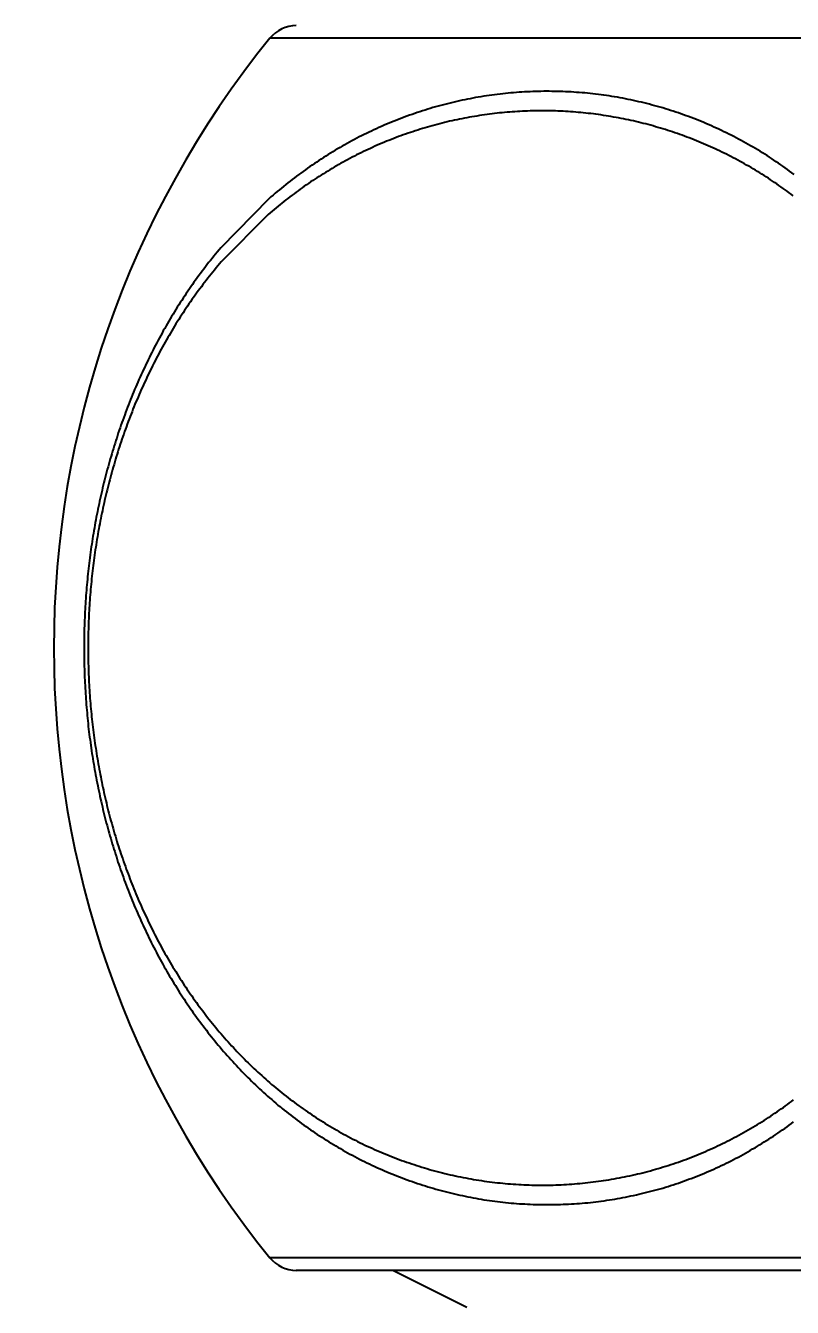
# Model space of a CAD drawing. Header units: millimetres. Extents: x 0 to 3800, y -67 to 2530.
# Drawn here: x 2311.17 to 2318.12, y 1502.66 to 1514.29 of the extents above; entities that cross this region are included whole.
import ezdxf

# ---------------------------------------------------------------- set-up
doc = ezdxf.new("R2010")
doc.units = ezdxf.units.MM
for name, color, linetype in [('내부선 및 부속', 4, 'Continuous'), ('외형선', 3, 'Continuous'), ('치수선', 7, 'Continuous')]:
    doc.layers.add(name, color=color, linetype=linetype)
doc.styles.add('____', font='')
doc.styles.get('____').set_extended_font_data('굴림')
doc.dimstyles.new('MSADIM', dxfattribs={"dimtxt": 33, "dimasz": 17, "dimexe": 10, "dimexo": 7.5, "dimgap": 10, "dimtad": 0, "dimtih": 1, "dimtoh": 1, "dimdec": 0, "dimzin": 1, "dimdsep": 46, "dimtxsty": '____', "dimcen": 11.25, "dimadec": 0, "dimazin": 0, "dimtfac": 1, "dimtdec": 0, "dimtix": 1, "dimtmove": 0, "dimatfit": 3, "dimfxl": 1, "dimtolj": 1, "dimtzin": 1, "dimarcsym": 0})

# ---------------------------------------------------------------- blocks, each defined once
blk = doc.blocks.new('*D35')
at = {"layer": '치수선', "color": 0, "linetype": 'Continuous', "lineweight": -2, "transparency": 16777216}
for p, q in [((2924.524, 1577.512), (2924.524, 1252.002)), ((2244.524, 1269.502), (2244.524, 1272.002)), ((2261.524, 1262.002), (2547.243, 1262.002)), ((2907.524, 1262.002), (2621.804, 1262.002))]:
    blk.add_line(p, q, dxfattribs=at)
at = {"layer": '치수선', "color": 0, "linetype": 'Continuous', "transparency": 16777216}
for points in [[(2261.524, 1264.835), (2261.524, 1259.168), (2244.524, 1262.002)], [(2907.524, 1264.835), (2907.524, 1259.168), (2924.524, 1262.002)]]:
    blk.add_solid(points, dxfattribs=at)
at = {"layer": '치수선', "color": 0, "linetype": 'Continuous', "transparency": 16777216, "insert": (2584.524, 1262.002), "char_height": 25, "attachment_point": 5, "style": '____'}
blk.add_mtext('\\A1;680', dxfattribs=at)

msp = doc.modelspace()

# ---------------------------------------------------------------- linework, layer by layer
at = {"layer": '내부선 및 부속', "linetype": 'Continuous'}
for p, q in [((2355.662, 1514.172), (2313.385, 1514.172)), ((2313.376, 1512.716), (2312.939, 1512.27)), ((2313.371, 1512.573), (2312.944, 1512.143)), ((2355.662, 1503.108), (2313.385, 1503.108)), ((2355.422, 1502.994), (2313.625, 1502.994)), ((2315.171, 1502.658), (2314.5, 1502.994))]:
    msp.add_line(p, q, dxfattribs=at)
at = {"layer": '내부선 및 부속', "linetype": 'Continuous', "flags": 128}
for points in [[(2318.138, 1512.937), (2318.118, 1512.952), (2318.118, 1512.952), (2318.098, 1512.966), (2318.078, 1512.981), (2318.058, 1512.995), (2318.037, 1513.01), (2318.017, 1513.024), (2317.996, 1513.038), (2317.976, 1513.052), (2317.955, 1513.066), (2317.934, 1513.08), (2317.914, 1513.093), (2317.893, 1513.107), (2317.872, 1513.12), (2317.851, 1513.133), (2317.83, 1513.146), (2317.808, 1513.159), (2317.787, 1513.172), (2317.766, 1513.184), (2317.744, 1513.197), (2317.722, 1513.209), (2317.701, 1513.221), (2317.679, 1513.233), (2317.657, 1513.245), (2317.635, 1513.257), (2317.613, 1513.269), (2317.591, 1513.28), (2317.569, 1513.291), (2317.547, 1513.303), (2317.525, 1513.314), (2317.502, 1513.324), (2317.48, 1513.335), (2317.457, 1513.346), (2317.435, 1513.356), (2317.412, 1513.366), (2317.39, 1513.377), (2317.367, 1513.387), (2317.344, 1513.396), (2317.321, 1513.406), (2317.298, 1513.416), (2317.275, 1513.425), (2317.252, 1513.434), (2317.229, 1513.443), (2317.206, 1513.452), (2317.182, 1513.461), (2317.159, 1513.469), (2317.136, 1513.478), (2317.112, 1513.486), (2317.089, 1513.494), (2317.065, 1513.502), (2317.042, 1513.51), (2317.018, 1513.517), (2316.994, 1513.525), (2316.971, 1513.532), (2316.947, 1513.539), (2316.923, 1513.546), (2316.899, 1513.553), (2316.875, 1513.56), (2316.851, 1513.566), (2316.827, 1513.573), (2316.803, 1513.579), (2316.779, 1513.585), (2316.755, 1513.591), (2316.731, 1513.596), (2316.706, 1513.602), (2316.682, 1513.607), (2316.658, 1513.612), (2316.633, 1513.617), (2316.609, 1513.622), (2316.585, 1513.627), (2316.56, 1513.632), (2316.536, 1513.636), (2316.511, 1513.64), (2316.487, 1513.644), (2316.462, 1513.648), (2316.438, 1513.652), (2316.413, 1513.655), (2316.388, 1513.659), (2316.364, 1513.662), (2316.339, 1513.665), (2316.314, 1513.668), (2316.29, 1513.67), (2316.265, 1513.673), (2316.24, 1513.675), (2316.216, 1513.677), (2316.191, 1513.679), (2316.166, 1513.681), (2316.141, 1513.683), (2316.116, 1513.685), (2316.092, 1513.686), (2316.067, 1513.687), (2316.042, 1513.688), (2316.017, 1513.689), (2315.992, 1513.69), (2315.967, 1513.69), (2315.943, 1513.69), (2315.918, 1513.691), (2315.893, 1513.691), (2315.868, 1513.691), (2315.843, 1513.69), (2315.818, 1513.69), (2315.794, 1513.689), (2315.794, 1513.689), (2315.769, 1513.688), (2315.744, 1513.687), (2315.719, 1513.686), (2315.694, 1513.685), (2315.67, 1513.683), (2315.645, 1513.682), (2315.62, 1513.68), (2315.595, 1513.678), (2315.57, 1513.676), (2315.546, 1513.673), (2315.521, 1513.671), (2315.496, 1513.668), (2315.472, 1513.665), (2315.447, 1513.662), (2315.422, 1513.659), (2315.398, 1513.656), (2315.373, 1513.652), (2315.348, 1513.649), (2315.324, 1513.645), (2315.299, 1513.641), (2315.275, 1513.637), (2315.25, 1513.633), (2315.226, 1513.628), (2315.202, 1513.623), (2315.177, 1513.619), (2315.153, 1513.614), (2315.129, 1513.609), (2315.104, 1513.603), (2315.08, 1513.598), (2315.056, 1513.592), (2315.032, 1513.587), (2315.007, 1513.581), (2314.983, 1513.575), (2314.959, 1513.568), (2314.935, 1513.562), (2314.911, 1513.555), (2314.887, 1513.549), (2314.864, 1513.542), (2314.84, 1513.535), (2314.816, 1513.528), (2314.792, 1513.52), (2314.769, 1513.513), (2314.745, 1513.505), (2314.721, 1513.497), (2314.698, 1513.489), (2314.674, 1513.481), (2314.651, 1513.473), (2314.628, 1513.464), (2314.604, 1513.456), (2314.581, 1513.447), (2314.558, 1513.438), (2314.535, 1513.429), (2314.512, 1513.42), (2314.489, 1513.411), (2314.466, 1513.401), (2314.443, 1513.391), (2314.42, 1513.382), (2314.397, 1513.372), (2314.374, 1513.362), (2314.352, 1513.351), (2314.329, 1513.341), (2314.307, 1513.33), (2314.284, 1513.32), (2314.262, 1513.309), (2314.24, 1513.298), (2314.217, 1513.287), (2314.195, 1513.276), (2314.173, 1513.264), (2314.151, 1513.253), (2314.129, 1513.241), (2314.107, 1513.229), (2314.086, 1513.217), (2314.064, 1513.205), (2314.042, 1513.193), (2314.021, 1513.18), (2313.999, 1513.168), (2313.978, 1513.155), (2313.956, 1513.142), (2313.935, 1513.129), (2313.914, 1513.116), (2313.893, 1513.103), (2313.872, 1513.09), (2313.851, 1513.076), (2313.83, 1513.063), (2313.81, 1513.049), (2313.789, 1513.035), (2313.768, 1513.021), (2313.748, 1513.007), (2313.727, 1512.993), (2313.707, 1512.979), (2313.687, 1512.964), (2313.667, 1512.949), (2313.647, 1512.935), (2313.627, 1512.92), (2313.607, 1512.905), (2313.587, 1512.89), (2313.568, 1512.875), (2313.548, 1512.859), (2313.529, 1512.844), (2313.509, 1512.828), (2313.509, 1512.828), (2313.49, 1512.813), (2313.471, 1512.797), (2313.452, 1512.781), (2313.433, 1512.765), (2313.414, 1512.749), (2313.395, 1512.732), (2313.377, 1512.716), (2313.377, 1512.716)], [(2318.131, 1512.742), (2318.112, 1512.756), (2318.094, 1512.77), (2318.075, 1512.783), (2318.057, 1512.797), (2318.038, 1512.81), (2318.019, 1512.824), (2318, 1512.837), (2317.981, 1512.85), (2317.962, 1512.863), (2317.943, 1512.876), (2317.924, 1512.888), (2317.905, 1512.901), (2317.886, 1512.914), (2317.866, 1512.926), (2317.847, 1512.938), (2317.827, 1512.951), (2317.807, 1512.963), (2317.788, 1512.975), (2317.768, 1512.986), (2317.748, 1512.998), (2317.728, 1513.01), (2317.708, 1513.021), (2317.688, 1513.032), (2317.668, 1513.044), (2317.648, 1513.055), (2317.628, 1513.066), (2317.607, 1513.077), (2317.587, 1513.087), (2317.566, 1513.098), (2317.546, 1513.108), (2317.525, 1513.119), (2317.505, 1513.129), (2317.484, 1513.139), (2317.463, 1513.149), (2317.442, 1513.159), (2317.422, 1513.169), (2317.401, 1513.178), (2317.38, 1513.188), (2317.359, 1513.197), (2317.337, 1513.206), (2317.316, 1513.215), (2317.295, 1513.224), (2317.274, 1513.233), (2317.252, 1513.242), (2317.231, 1513.251), (2317.21, 1513.259), (2317.188, 1513.267), (2317.167, 1513.275), (2317.145, 1513.283), (2317.123, 1513.291), (2317.102, 1513.299), (2317.08, 1513.307), (2317.058, 1513.314), (2317.036, 1513.322), (2317.014, 1513.329), (2316.993, 1513.336), (2316.971, 1513.343), (2316.949, 1513.35), (2316.927, 1513.356), (2316.904, 1513.363), (2316.882, 1513.369), (2316.86, 1513.376), (2316.838, 1513.382), (2316.816, 1513.388), (2316.793, 1513.394), (2316.771, 1513.399), (2316.749, 1513.405), (2316.726, 1513.41), (2316.704, 1513.416), (2316.682, 1513.421), (2316.659, 1513.426), (2316.637, 1513.431), (2316.614, 1513.436), (2316.591, 1513.44), (2316.569, 1513.445), (2316.546, 1513.449), (2316.524, 1513.453), (2316.501, 1513.457), (2316.478, 1513.461), (2316.456, 1513.465), (2316.433, 1513.469), (2316.41, 1513.472), (2316.387, 1513.476), (2316.364, 1513.479), (2316.342, 1513.482), (2316.342, 1513.482), (2316.319, 1513.485), (2316.296, 1513.488), (2316.273, 1513.49), (2316.25, 1513.493), (2316.227, 1513.495), (2316.204, 1513.497), (2316.181, 1513.499), (2316.158, 1513.501), (2316.135, 1513.503), (2316.112, 1513.505), (2316.089, 1513.506), (2316.066, 1513.508), (2316.043, 1513.509), (2316.02, 1513.51), (2315.997, 1513.511), (2315.974, 1513.512), (2315.951, 1513.513), (2315.928, 1513.513), (2315.905, 1513.513), (2315.882, 1513.514), (2315.859, 1513.514), (2315.836, 1513.514), (2315.813, 1513.514), (2315.79, 1513.513), (2315.767, 1513.513), (2315.744, 1513.512), (2315.721, 1513.511), (2315.698, 1513.51), (2315.675, 1513.509), (2315.652, 1513.508), (2315.629, 1513.507), (2315.606, 1513.505), (2315.583, 1513.504), (2315.56, 1513.502), (2315.537, 1513.5), (2315.514, 1513.498), (2315.491, 1513.496), (2315.468, 1513.494), (2315.445, 1513.491), (2315.423, 1513.489), (2315.4, 1513.486), (2315.377, 1513.483), (2315.354, 1513.48), (2315.331, 1513.477), (2315.308, 1513.474), (2315.286, 1513.47), (2315.263, 1513.466), (2315.24, 1513.463), (2315.217, 1513.459), (2315.195, 1513.455), (2315.172, 1513.451), (2315.149, 1513.446), (2315.127, 1513.442), (2315.104, 1513.437), (2315.082, 1513.433), (2315.059, 1513.428), (2315.037, 1513.423), (2315.014, 1513.418), (2314.992, 1513.413), (2314.969, 1513.407), (2314.947, 1513.402), (2314.925, 1513.396), (2314.902, 1513.39), (2314.88, 1513.384), (2314.858, 1513.378), (2314.836, 1513.372), (2314.814, 1513.365), (2314.792, 1513.359), (2314.77, 1513.352), (2314.748, 1513.346), (2314.726, 1513.339), (2314.704, 1513.332), (2314.682, 1513.324), (2314.66, 1513.317), (2314.638, 1513.31), (2314.616, 1513.302), (2314.595, 1513.294), (2314.573, 1513.287), (2314.551, 1513.279), (2314.53, 1513.27), (2314.508, 1513.262), (2314.487, 1513.254), (2314.465, 1513.245), (2314.444, 1513.237), (2314.423, 1513.228), (2314.402, 1513.219), (2314.38, 1513.21), (2314.359, 1513.201), (2314.338, 1513.192), (2314.317, 1513.182), (2314.296, 1513.173), (2314.275, 1513.163), (2314.254, 1513.153), (2314.234, 1513.143), (2314.213, 1513.133), (2314.192, 1513.123), (2314.172, 1513.113), (2314.151, 1513.102), (2314.131, 1513.092), (2314.11, 1513.081), (2314.11, 1513.081), (2314.09, 1513.07), (2314.07, 1513.059), (2314.049, 1513.048), (2314.029, 1513.037), (2314.009, 1513.026), (2313.989, 1513.014), (2313.969, 1513.003), (2313.949, 1512.991), (2313.929, 1512.979), (2313.91, 1512.967), (2313.89, 1512.955), (2313.87, 1512.943), (2313.851, 1512.931), (2313.831, 1512.918), (2313.812, 1512.906), (2313.793, 1512.893), (2313.774, 1512.881), (2313.754, 1512.868), (2313.735, 1512.855), (2313.716, 1512.842), (2313.697, 1512.829), (2313.679, 1512.815), (2313.66, 1512.802), (2313.641, 1512.788), (2313.623, 1512.775), (2313.604, 1512.761), (2313.586, 1512.747), (2313.567, 1512.733), (2313.549, 1512.719), (2313.531, 1512.705), (2313.513, 1512.691), (2313.495, 1512.677), (2313.477, 1512.662), (2313.459, 1512.648), (2313.441, 1512.633), (2313.424, 1512.618), (2313.406, 1512.603), (2313.388, 1512.588), (2313.371, 1512.573), (2313.371, 1512.573)], [(2312.94, 1512.27), (2312.924, 1512.251), (2312.908, 1512.232), (2312.892, 1512.213), (2312.877, 1512.194), (2312.861, 1512.175), (2312.846, 1512.155), (2312.83, 1512.136), (2312.815, 1512.117), (2312.8, 1512.097), (2312.785, 1512.077), (2312.77, 1512.058), (2312.755, 1512.038), (2312.741, 1512.018), (2312.726, 1511.998), (2312.711, 1511.978), (2312.697, 1511.958), (2312.683, 1511.937), (2312.669, 1511.917), (2312.655, 1511.897), (2312.641, 1511.876), (2312.627, 1511.856), (2312.613, 1511.835), (2312.599, 1511.815), (2312.586, 1511.794), (2312.572, 1511.773), (2312.559, 1511.752), (2312.546, 1511.731), (2312.533, 1511.71), (2312.52, 1511.689), (2312.507, 1511.668), (2312.494, 1511.647), (2312.481, 1511.626), (2312.469, 1511.604), (2312.456, 1511.583), (2312.444, 1511.562), (2312.432, 1511.54), (2312.419, 1511.519), (2312.407, 1511.497), (2312.395, 1511.475), (2312.384, 1511.454), (2312.372, 1511.432), (2312.36, 1511.41), (2312.349, 1511.388), (2312.337, 1511.366), (2312.326, 1511.344), (2312.315, 1511.322), (2312.304, 1511.3), (2312.293, 1511.278), (2312.282, 1511.255), (2312.271, 1511.233), (2312.26, 1511.211), (2312.25, 1511.189), (2312.239, 1511.166), (2312.229, 1511.144), (2312.219, 1511.121), (2312.208, 1511.099), (2312.198, 1511.076), (2312.188, 1511.053), (2312.179, 1511.031), (2312.169, 1511.008), (2312.159, 1510.985), (2312.15, 1510.962), (2312.14, 1510.939), (2312.131, 1510.916), (2312.122, 1510.894), (2312.113, 1510.871), (2312.104, 1510.847), (2312.095, 1510.824), (2312.086, 1510.801), (2312.077, 1510.778), (2312.069, 1510.755), (2312.06, 1510.732), (2312.052, 1510.708), (2312.043, 1510.685), (2312.035, 1510.662), (2312.027, 1510.638), (2312.019, 1510.615), (2312.011, 1510.592), (2312.003, 1510.568), (2311.996, 1510.545), (2311.988, 1510.521), (2311.981, 1510.497), (2311.973, 1510.474), (2311.966, 1510.45), (2311.959, 1510.426), (2311.952, 1510.403), (2311.945, 1510.379), (2311.938, 1510.355), (2311.931, 1510.331), (2311.924, 1510.308), (2311.918, 1510.284), (2311.911, 1510.26), (2311.905, 1510.236), (2311.898, 1510.212), (2311.892, 1510.188), (2311.886, 1510.164), (2311.88, 1510.14), (2311.874, 1510.116), (2311.869, 1510.092), (2311.863, 1510.068), (2311.863, 1510.068), (2311.857, 1510.044), (2311.852, 1510.02), (2311.846, 1509.996), (2311.841, 1509.971), (2311.836, 1509.947), (2311.831, 1509.923), (2311.826, 1509.899), (2311.821, 1509.875), (2311.816, 1509.85), (2311.811, 1509.826), (2311.807, 1509.802), (2311.802, 1509.777), (2311.798, 1509.753), (2311.794, 1509.729), (2311.789, 1509.704), (2311.785, 1509.68), (2311.781, 1509.655), (2311.777, 1509.631), (2311.773, 1509.606), (2311.77, 1509.582), (2311.766, 1509.558), (2311.763, 1509.533), (2311.759, 1509.509), (2311.756, 1509.484), (2311.753, 1509.459), (2311.749, 1509.435), (2311.746, 1509.41), (2311.743, 1509.386), (2311.741, 1509.361), (2311.738, 1509.337), (2311.735, 1509.312), (2311.733, 1509.287), (2311.73, 1509.263), (2311.728, 1509.238), (2311.725, 1509.214), (2311.723, 1509.189), (2311.721, 1509.164), (2311.719, 1509.14), (2311.717, 1509.115), (2311.716, 1509.09), (2311.714, 1509.066), (2311.712, 1509.041), (2311.711, 1509.016), (2311.709, 1508.991), (2311.708, 1508.967), (2311.707, 1508.942), (2311.706, 1508.917), (2311.705, 1508.893), (2311.704, 1508.868), (2311.703, 1508.843), (2311.702, 1508.818), (2311.701, 1508.794), (2311.701, 1508.769), (2311.701, 1508.744), (2311.7, 1508.719), (2311.7, 1508.695), (2311.7, 1508.67), (2311.7, 1508.645), (2311.7, 1508.62), (2311.7, 1508.596), (2311.7, 1508.571), (2311.7, 1508.546), (2311.701, 1508.521), (2311.701, 1508.497), (2311.702, 1508.472), (2311.703, 1508.447), (2311.703, 1508.423), (2311.704, 1508.398), (2311.705, 1508.373), (2311.706, 1508.348), (2311.708, 1508.324), (2311.709, 1508.299), (2311.71, 1508.274), (2311.712, 1508.25), (2311.713, 1508.225), (2311.715, 1508.2), (2311.717, 1508.175), (2311.718, 1508.151), (2311.72, 1508.126), (2311.722, 1508.101), (2311.725, 1508.077), (2311.727, 1508.052), (2311.729, 1508.028), (2311.732, 1508.003), (2311.734, 1507.978), (2311.737, 1507.954), (2311.739, 1507.929), (2311.742, 1507.904), (2311.745, 1507.88), (2311.748, 1507.855), (2311.751, 1507.831), (2311.755, 1507.806), (2311.758, 1507.782), (2311.761, 1507.757), (2311.765, 1507.733), (2311.768, 1507.708), (2311.772, 1507.684), (2311.776, 1507.659), (2311.78, 1507.635), (2311.784, 1507.61), (2311.784, 1507.61), (2311.788, 1507.586), (2311.792, 1507.562), (2311.796, 1507.537), (2311.801, 1507.513), (2311.805, 1507.489), (2311.81, 1507.464), (2311.814, 1507.44), (2311.819, 1507.416), (2311.824, 1507.391), (2311.829, 1507.367), (2311.834, 1507.343), (2311.839, 1507.319), (2311.844, 1507.295), (2311.85, 1507.27), (2311.855, 1507.246), (2311.861, 1507.222), (2311.866, 1507.198), (2311.872, 1507.174), (2311.878, 1507.15), (2311.884, 1507.126), (2311.89, 1507.102), (2311.896, 1507.078), (2311.902, 1507.054), (2311.909, 1507.03), (2311.915, 1507.006), (2311.922, 1506.982), (2311.928, 1506.959), (2311.935, 1506.935), (2311.942, 1506.911), (2311.949, 1506.887), (2311.956, 1506.864), (2311.963, 1506.84), (2311.97, 1506.816), (2311.978, 1506.793), (2311.985, 1506.769), (2311.993, 1506.745), (2312, 1506.722), (2312.008, 1506.698), (2312.016, 1506.675), (2312.024, 1506.651), (2312.032, 1506.628), (2312.04, 1506.605), (2312.048, 1506.581), (2312.057, 1506.558), (2312.065, 1506.535), (2312.074, 1506.512), (2312.082, 1506.488), (2312.091, 1506.465), (2312.1, 1506.442), (2312.109, 1506.419), (2312.118, 1506.396), (2312.127, 1506.373), (2312.137, 1506.35), (2312.146, 1506.327), (2312.155, 1506.305), (2312.165, 1506.282), (2312.175, 1506.259), (2312.185, 1506.236), (2312.195, 1506.214), (2312.205, 1506.191), (2312.215, 1506.168), (2312.225, 1506.146), (2312.235, 1506.123), (2312.246, 1506.101), (2312.256, 1506.079), (2312.267, 1506.056), (2312.278, 1506.034), (2312.288, 1506.012), (2312.299, 1505.989), (2312.31, 1505.967), (2312.322, 1505.945), (2312.333, 1505.923), (2312.344, 1505.901), (2312.356, 1505.879), (2312.367, 1505.857), (2312.379, 1505.836), (2312.391, 1505.814), (2312.403, 1505.792), (2312.415, 1505.771), (2312.427, 1505.749), (2312.439, 1505.728), (2312.451, 1505.706), (2312.464, 1505.685), (2312.476, 1505.663), (2312.489, 1505.642), (2312.502, 1505.621), (2312.515, 1505.6), (2312.528, 1505.579), (2312.541, 1505.558), (2312.554, 1505.537), (2312.567, 1505.516), (2312.58, 1505.495), (2312.594, 1505.474), (2312.608, 1505.454), (2312.621, 1505.433), (2312.635, 1505.412), (2312.649, 1505.392), (2312.663, 1505.372), (2312.677, 1505.351), (2312.691, 1505.331), (2312.691, 1505.331), (2312.706, 1505.311), (2312.72, 1505.291), (2312.735, 1505.271), (2312.749, 1505.251), (2312.764, 1505.231), (2312.779, 1505.211), (2312.794, 1505.192), (2312.809, 1505.172), (2312.824, 1505.152), (2312.839, 1505.133), (2312.855, 1505.114), (2312.87, 1505.094), (2312.886, 1505.075), (2312.902, 1505.056), (2312.917, 1505.037), (2312.933, 1505.018), (2312.949, 1504.999), (2312.966, 1504.98), (2312.982, 1504.962), (2312.998, 1504.943), (2313.015, 1504.925), (2313.031, 1504.906), (2313.048, 1504.888), (2313.064, 1504.87), (2313.081, 1504.852), (2313.098, 1504.834), (2313.115, 1504.816), (2313.132, 1504.798), (2313.15, 1504.78), (2313.167, 1504.762), (2313.184, 1504.745), (2313.202, 1504.727), (2313.22, 1504.71), (2313.237, 1504.693), (2313.255, 1504.676), (2313.273, 1504.659), (2313.291, 1504.642), (2313.309, 1504.625), (2313.328, 1504.608), (2313.346, 1504.592), (2313.365, 1504.575), (2313.383, 1504.559), (2313.402, 1504.543), (2313.421, 1504.526), (2313.439, 1504.51), (2313.458, 1504.494), (2313.477, 1504.479), (2313.496, 1504.463), (2313.516, 1504.447), (2313.535, 1504.432), (2313.554, 1504.417), (2313.574, 1504.401), (2313.593, 1504.386), (2313.613, 1504.371), (2313.633, 1504.356), (2313.653, 1504.342), (2313.673, 1504.327), (2313.693, 1504.312), (2313.713, 1504.298), (2313.733, 1504.284), (2313.753, 1504.27), (2313.774, 1504.256), (2313.794, 1504.242), (2313.815, 1504.228), (2313.835, 1504.214), (2313.856, 1504.201), (2313.877, 1504.188), (2313.898, 1504.174), (2313.919, 1504.161), (2313.94, 1504.148), (2313.961, 1504.135), (2313.982, 1504.123), (2314.004, 1504.11), (2314.025, 1504.098), (2314.046, 1504.085), (2314.068, 1504.073), (2314.089, 1504.061), (2314.111, 1504.049), (2314.133, 1504.038), (2314.155, 1504.026), (2314.177, 1504.015), (2314.199, 1504.003), (2314.221, 1503.992), (2314.243, 1503.981), (2314.265, 1503.97), (2314.287, 1503.959), (2314.31, 1503.949), (2314.332, 1503.938), (2314.355, 1503.928), (2314.377, 1503.918), (2314.4, 1503.908), (2314.423, 1503.898), (2314.445, 1503.888), (2314.468, 1503.879), (2314.491, 1503.869), (2314.514, 1503.86), (2314.537, 1503.851), (2314.56, 1503.842), (2314.584, 1503.833), (2314.607, 1503.824), (2314.607, 1503.824), (2314.63, 1503.816), (2314.653, 1503.807), (2314.677, 1503.799), (2314.7, 1503.791), (2314.724, 1503.783), (2314.747, 1503.775), (2314.771, 1503.767), (2314.795, 1503.76), (2314.818, 1503.753), (2314.842, 1503.746), (2314.866, 1503.739), (2314.89, 1503.732), (2314.914, 1503.725), (2314.938, 1503.718), (2314.962, 1503.712), (2314.986, 1503.706), (2315.01, 1503.7), (2315.034, 1503.694), (2315.058, 1503.688), (2315.082, 1503.683), (2315.106, 1503.677), (2315.131, 1503.672), (2315.155, 1503.667), (2315.179, 1503.662), (2315.204, 1503.657), (2315.228, 1503.652), (2315.253, 1503.648), (2315.277, 1503.644), (2315.302, 1503.639), (2315.326, 1503.635), (2315.351, 1503.632), (2315.375, 1503.628), (2315.4, 1503.625), (2315.424, 1503.621), (2315.449, 1503.618), (2315.474, 1503.615), (2315.498, 1503.612), (2315.523, 1503.61), (2315.548, 1503.607), (2315.573, 1503.605), (2315.597, 1503.603), (2315.622, 1503.601), (2315.647, 1503.599), (2315.672, 1503.597), (2315.696, 1503.596), (2315.721, 1503.595), (2315.746, 1503.593), (2315.771, 1503.592), (2315.796, 1503.592), (2315.821, 1503.591), (2315.845, 1503.591), (2315.87, 1503.59), (2315.895, 1503.59), (2315.92, 1503.59), (2315.945, 1503.59), (2315.97, 1503.591), (2315.994, 1503.591), (2316.019, 1503.592), (2316.044, 1503.593), (2316.069, 1503.594), (2316.094, 1503.595), (2316.119, 1503.597), (2316.143, 1503.598), (2316.168, 1503.6), (2316.193, 1503.602), (2316.218, 1503.604), (2316.242, 1503.606), (2316.267, 1503.608), (2316.292, 1503.611), (2316.316, 1503.614), (2316.341, 1503.616), (2316.366, 1503.619), (2316.39, 1503.623), (2316.415, 1503.626), (2316.439, 1503.63), (2316.464, 1503.633), (2316.489, 1503.637), (2316.513, 1503.641), (2316.537, 1503.645), (2316.562, 1503.65), (2316.586, 1503.654), (2316.611, 1503.659), (2316.635, 1503.664), (2316.659, 1503.669), (2316.683, 1503.674), (2316.708, 1503.679), (2316.732, 1503.685), (2316.756, 1503.69), (2316.78, 1503.696), (2316.804, 1503.702), (2316.828, 1503.708), (2316.852, 1503.715), (2316.876, 1503.721), (2316.9, 1503.728), (2316.923, 1503.734), (2316.947, 1503.741), (2316.971, 1503.749), (2316.995, 1503.756), (2317.018, 1503.763), (2317.042, 1503.771), (2317.042, 1503.771), (2317.065, 1503.779), (2317.089, 1503.786), (2317.112, 1503.795), (2317.135, 1503.803), (2317.159, 1503.811), (2317.182, 1503.82), (2317.205, 1503.828), (2317.228, 1503.837), (2317.251, 1503.846), (2317.274, 1503.855), (2317.297, 1503.865), (2317.32, 1503.874), (2317.343, 1503.884), (2317.365, 1503.893), (2317.388, 1503.903), (2317.411, 1503.913), (2317.433, 1503.924), (2317.456, 1503.934), (2317.478, 1503.945), (2317.5, 1503.955), (2317.523, 1503.966), (2317.545, 1503.977), (2317.567, 1503.988), (2317.589, 1503.999), (2317.611, 1504.011), (2317.633, 1504.022), (2317.655, 1504.034), (2317.676, 1504.046), (2317.698, 1504.058), (2317.72, 1504.07), (2317.741, 1504.082), (2317.762, 1504.095), (2317.784, 1504.107), (2317.805, 1504.12), (2317.826, 1504.133), (2317.847, 1504.146), (2317.868, 1504.159), (2317.889, 1504.172), (2317.91, 1504.185), (2317.931, 1504.199), (2317.951, 1504.212), (2317.972, 1504.226), (2317.992, 1504.24), (2317.992, 1504.24)], [(2312.944, 1512.143), (2312.929, 1512.125), (2312.913, 1512.106), (2312.898, 1512.088), (2312.882, 1512.069), (2312.867, 1512.051), (2312.852, 1512.032), (2312.837, 1512.013), (2312.822, 1511.994), (2312.807, 1511.975), (2312.793, 1511.956), (2312.778, 1511.937), (2312.764, 1511.918), (2312.749, 1511.898), (2312.735, 1511.879), (2312.721, 1511.86), (2312.707, 1511.84), (2312.693, 1511.821), (2312.679, 1511.801), (2312.665, 1511.781), (2312.651, 1511.761), (2312.638, 1511.741), (2312.624, 1511.721), (2312.611, 1511.701), (2312.598, 1511.681), (2312.585, 1511.661), (2312.572, 1511.641), (2312.559, 1511.62), (2312.546, 1511.6), (2312.533, 1511.58), (2312.52, 1511.559), (2312.508, 1511.539), (2312.495, 1511.518), (2312.483, 1511.497), (2312.471, 1511.476), (2312.459, 1511.456), (2312.447, 1511.435), (2312.435, 1511.414), (2312.423, 1511.393), (2312.411, 1511.372), (2312.4, 1511.351), (2312.388, 1511.329), (2312.377, 1511.308), (2312.366, 1511.287), (2312.355, 1511.266), (2312.344, 1511.244), (2312.333, 1511.223), (2312.322, 1511.201), (2312.311, 1511.18), (2312.3, 1511.158), (2312.29, 1511.137), (2312.279, 1511.115), (2312.269, 1511.093), (2312.259, 1511.071), (2312.249, 1511.049), (2312.239, 1511.028), (2312.229, 1511.006), (2312.219, 1510.984), (2312.209, 1510.962), (2312.2, 1510.94), (2312.19, 1510.917), (2312.181, 1510.895), (2312.171, 1510.873), (2312.162, 1510.851), (2312.153, 1510.828), (2312.144, 1510.806), (2312.135, 1510.784), (2312.126, 1510.761), (2312.118, 1510.739), (2312.109, 1510.716), (2312.101, 1510.694), (2312.092, 1510.671), (2312.084, 1510.649), (2312.076, 1510.626), (2312.068, 1510.603), (2312.06, 1510.581), (2312.052, 1510.558), (2312.044, 1510.535), (2312.036, 1510.512), (2312.029, 1510.49), (2312.021, 1510.467), (2312.014, 1510.444), (2312.007, 1510.421), (2311.999, 1510.398), (2311.992, 1510.375), (2311.985, 1510.352), (2311.978, 1510.329), (2311.972, 1510.306), (2311.965, 1510.282), (2311.958, 1510.259), (2311.952, 1510.236), (2311.945, 1510.213), (2311.939, 1510.19), (2311.933, 1510.166), (2311.927, 1510.143), (2311.921, 1510.12), (2311.915, 1510.096), (2311.909, 1510.073), (2311.903, 1510.05), (2311.898, 1510.026), (2311.892, 1510.003), (2311.892, 1510.003), (2311.887, 1509.979), (2311.882, 1509.956), (2311.876, 1509.932), (2311.871, 1509.909), (2311.866, 1509.885), (2311.861, 1509.862), (2311.856, 1509.838), (2311.852, 1509.815), (2311.847, 1509.791), (2311.843, 1509.767), (2311.838, 1509.744), (2311.834, 1509.72), (2311.829, 1509.696), (2311.825, 1509.672), (2311.821, 1509.649), (2311.817, 1509.625), (2311.813, 1509.601), (2311.81, 1509.577), (2311.806, 1509.554), (2311.802, 1509.53), (2311.799, 1509.506), (2311.796, 1509.482), (2311.792, 1509.458), (2311.789, 1509.434), (2311.786, 1509.411), (2311.783, 1509.387), (2311.78, 1509.363), (2311.777, 1509.339), (2311.775, 1509.315), (2311.772, 1509.291), (2311.769, 1509.267), (2311.767, 1509.243), (2311.765, 1509.219), (2311.762, 1509.195), (2311.76, 1509.171), (2311.758, 1509.147), (2311.756, 1509.123), (2311.754, 1509.099), (2311.753, 1509.075), (2311.751, 1509.051), (2311.749, 1509.027), (2311.748, 1509.003), (2311.747, 1508.979), (2311.745, 1508.955), (2311.744, 1508.931), (2311.743, 1508.907), (2311.742, 1508.883), (2311.741, 1508.859), (2311.74, 1508.835), (2311.74, 1508.811), (2311.739, 1508.787), (2311.738, 1508.762), (2311.738, 1508.738), (2311.738, 1508.714), (2311.737, 1508.69), (2311.737, 1508.666), (2311.737, 1508.642), (2311.737, 1508.618), (2311.737, 1508.594), (2311.738, 1508.57), (2311.738, 1508.546), (2311.738, 1508.522), (2311.739, 1508.498), (2311.74, 1508.474), (2311.74, 1508.449), (2311.741, 1508.425), (2311.742, 1508.401), (2311.743, 1508.377), (2311.744, 1508.353), (2311.745, 1508.329), (2311.747, 1508.305), (2311.748, 1508.281), (2311.749, 1508.257), (2311.751, 1508.233), (2311.753, 1508.209), (2311.754, 1508.185), (2311.756, 1508.161), (2311.758, 1508.137), (2311.76, 1508.113), (2311.762, 1508.089), (2311.764, 1508.065), (2311.767, 1508.041), (2311.769, 1508.017), (2311.772, 1507.993), (2311.774, 1507.969), (2311.777, 1507.945), (2311.78, 1507.921), (2311.783, 1507.897), (2311.786, 1507.874), (2311.789, 1507.85), (2311.792, 1507.826), (2311.795, 1507.802), (2311.798, 1507.778), (2311.802, 1507.754), (2311.806, 1507.73), (2311.809, 1507.707), (2311.813, 1507.683), (2311.817, 1507.659), (2311.821, 1507.635), (2311.825, 1507.612), (2311.825, 1507.612), (2311.829, 1507.588), (2311.833, 1507.564), (2311.837, 1507.54), (2311.842, 1507.517), (2311.846, 1507.493), (2311.851, 1507.47), (2311.856, 1507.446), (2311.861, 1507.422), (2311.865, 1507.399), (2311.87, 1507.375), (2311.876, 1507.352), (2311.881, 1507.328), (2311.886, 1507.305), (2311.891, 1507.281), (2311.897, 1507.258), (2311.903, 1507.234), (2311.908, 1507.211), (2311.914, 1507.188), (2311.92, 1507.164), (2311.926, 1507.141), (2311.932, 1507.118), (2311.938, 1507.094), (2311.944, 1507.071), (2311.951, 1507.048), (2311.957, 1507.025), (2311.964, 1507.002), (2311.971, 1506.978), (2311.977, 1506.955), (2311.984, 1506.932), (2311.991, 1506.909), (2311.998, 1506.886), (2312.005, 1506.863), (2312.013, 1506.84), (2312.02, 1506.817), (2312.028, 1506.794), (2312.035, 1506.772), (2312.043, 1506.749), (2312.051, 1506.726), (2312.059, 1506.703), (2312.066, 1506.68), (2312.075, 1506.658), (2312.083, 1506.635), (2312.091, 1506.612), (2312.099, 1506.59), (2312.108, 1506.567), (2312.116, 1506.545), (2312.125, 1506.522), (2312.134, 1506.5), (2312.143, 1506.478), (2312.152, 1506.455), (2312.161, 1506.433), (2312.17, 1506.411), (2312.179, 1506.389), (2312.189, 1506.366), (2312.198, 1506.344), (2312.208, 1506.322), (2312.218, 1506.3), (2312.227, 1506.278), (2312.237, 1506.256), (2312.247, 1506.234), (2312.257, 1506.212), (2312.268, 1506.191), (2312.278, 1506.169), (2312.288, 1506.147), (2312.299, 1506.126), (2312.31, 1506.104), (2312.32, 1506.082), (2312.331, 1506.061), (2312.342, 1506.039), (2312.353, 1506.018), (2312.364, 1505.997), (2312.376, 1505.975), (2312.387, 1505.954), (2312.398, 1505.933), (2312.41, 1505.912), (2312.422, 1505.891), (2312.433, 1505.87), (2312.445, 1505.849), (2312.457, 1505.828), (2312.469, 1505.807), (2312.481, 1505.786), (2312.494, 1505.766), (2312.506, 1505.745), (2312.519, 1505.724), (2312.531, 1505.704), (2312.544, 1505.684), (2312.557, 1505.663), (2312.57, 1505.643), (2312.583, 1505.623), (2312.596, 1505.602), (2312.609, 1505.582), (2312.622, 1505.562), (2312.636, 1505.542), (2312.649, 1505.522), (2312.663, 1505.503), (2312.677, 1505.483), (2312.691, 1505.463), (2312.705, 1505.443), (2312.719, 1505.424), (2312.733, 1505.404), (2312.733, 1505.404), (2312.747, 1505.385), (2312.761, 1505.366), (2312.776, 1505.347), (2312.791, 1505.327), (2312.805, 1505.308), (2312.82, 1505.289), (2312.835, 1505.27), (2312.85, 1505.252), (2312.865, 1505.233), (2312.88, 1505.214), (2312.896, 1505.196), (2312.911, 1505.177), (2312.926, 1505.159), (2312.942, 1505.14), (2312.958, 1505.122), (2312.974, 1505.104), (2312.99, 1505.086), (2313.006, 1505.068), (2313.022, 1505.05), (2313.038, 1505.032), (2313.054, 1505.015), (2313.071, 1504.997), (2313.087, 1504.979), (2313.104, 1504.962), (2313.12, 1504.945), (2313.137, 1504.927), (2313.154, 1504.91), (2313.171, 1504.893), (2313.188, 1504.876), (2313.206, 1504.86), (2313.223, 1504.843), (2313.24, 1504.826), (2313.258, 1504.81), (2313.275, 1504.793), (2313.293, 1504.777), (2313.311, 1504.761), (2313.329, 1504.745), (2313.347, 1504.729), (2313.365, 1504.713), (2313.383, 1504.697), (2313.401, 1504.681), (2313.42, 1504.666), (2313.438, 1504.65), (2313.457, 1504.635), (2313.475, 1504.62), (2313.494, 1504.605), (2313.513, 1504.59), (2313.532, 1504.575), (2313.551, 1504.56), (2313.57, 1504.545), (2313.589, 1504.531), (2313.608, 1504.516), (2313.628, 1504.502), (2313.647, 1504.488), (2313.667, 1504.474), (2313.686, 1504.46), (2313.706, 1504.446), (2313.726, 1504.432), (2313.746, 1504.419), (2313.766, 1504.405), (2313.786, 1504.392), (2313.806, 1504.379), (2313.826, 1504.366), (2313.846, 1504.353), (2313.867, 1504.34), (2313.887, 1504.327), (2313.908, 1504.315), (2313.928, 1504.302), (2313.949, 1504.29), (2313.97, 1504.278), (2313.991, 1504.266), (2314.011, 1504.254), (2314.032, 1504.242), (2314.053, 1504.23), (2314.075, 1504.219), (2314.096, 1504.207), (2314.117, 1504.196), (2314.138, 1504.185), (2314.16, 1504.174), (2314.181, 1504.163), (2314.203, 1504.152), (2314.225, 1504.142), (2314.246, 1504.131), (2314.268, 1504.121), (2314.29, 1504.111), (2314.312, 1504.101), (2314.334, 1504.091), (2314.356, 1504.081), (2314.378, 1504.072), (2314.4, 1504.062), (2314.422, 1504.053), (2314.445, 1504.044), (2314.467, 1504.035), (2314.489, 1504.026), (2314.512, 1504.017), (2314.534, 1504.009), (2314.557, 1504), (2314.58, 1503.992), (2314.602, 1503.984), (2314.625, 1503.976), (2314.625, 1503.976), (2314.648, 1503.968), (2314.671, 1503.96), (2314.694, 1503.953), (2314.717, 1503.945), (2314.74, 1503.938), (2314.763, 1503.931), (2314.786, 1503.924), (2314.809, 1503.917), (2314.832, 1503.91), (2314.855, 1503.904), (2314.879, 1503.897), (2314.902, 1503.891), (2314.925, 1503.885), (2314.949, 1503.879), (2314.972, 1503.873), (2314.996, 1503.867), (2315.019, 1503.862), (2315.043, 1503.857), (2315.066, 1503.851), (2315.09, 1503.846), (2315.114, 1503.842), (2315.137, 1503.837), (2315.161, 1503.832), (2315.185, 1503.828), (2315.209, 1503.824), (2315.232, 1503.819), (2315.256, 1503.815), (2315.28, 1503.812), (2315.304, 1503.808), (2315.328, 1503.804), (2315.352, 1503.801), (2315.376, 1503.798), (2315.4, 1503.795), (2315.424, 1503.792), (2315.448, 1503.789), (2315.472, 1503.787), (2315.496, 1503.784), (2315.52, 1503.782), (2315.544, 1503.78), (2315.568, 1503.778), (2315.592, 1503.776), (2315.616, 1503.775), (2315.641, 1503.773), (2315.665, 1503.772), (2315.689, 1503.771), (2315.713, 1503.77), (2315.737, 1503.769), (2315.761, 1503.768), (2315.785, 1503.768), (2315.81, 1503.767), (2315.834, 1503.767), (2315.858, 1503.767), (2315.882, 1503.767), (2315.906, 1503.767), (2315.93, 1503.768), (2315.955, 1503.768), (2315.979, 1503.769), (2316.003, 1503.77), (2316.027, 1503.771), (2316.051, 1503.772), (2316.075, 1503.774), (2316.099, 1503.775), (2316.123, 1503.777), (2316.148, 1503.779), (2316.172, 1503.781), (2316.196, 1503.783), (2316.22, 1503.785), (2316.244, 1503.787), (2316.268, 1503.79), (2316.292, 1503.793), (2316.316, 1503.796), (2316.34, 1503.799), (2316.364, 1503.802), (2316.388, 1503.805), (2316.411, 1503.809), (2316.435, 1503.813), (2316.459, 1503.816), (2316.483, 1503.82), (2316.507, 1503.824), (2316.53, 1503.829), (2316.554, 1503.833), (2316.578, 1503.838), (2316.601, 1503.843), (2316.625, 1503.847), (2316.649, 1503.852), (2316.672, 1503.858), (2316.696, 1503.863), (2316.719, 1503.869), (2316.742, 1503.874), (2316.766, 1503.88), (2316.789, 1503.886), (2316.813, 1503.892), (2316.836, 1503.898), (2316.859, 1503.905), (2316.882, 1503.911), (2316.905, 1503.918), (2316.928, 1503.925), (2316.951, 1503.932), (2316.974, 1503.939), (2316.997, 1503.946), (2316.997, 1503.946), (2317.02, 1503.954), (2317.043, 1503.961), (2317.066, 1503.969), (2317.089, 1503.977), (2317.111, 1503.985), (2317.134, 1503.993), (2317.156, 1504.001), (2317.179, 1504.01), (2317.201, 1504.019), (2317.224, 1504.027), (2317.246, 1504.036), (2317.268, 1504.045), (2317.291, 1504.054), (2317.313, 1504.064), (2317.335, 1504.073), (2317.357, 1504.083), (2317.379, 1504.093), (2317.401, 1504.103), (2317.423, 1504.113), (2317.445, 1504.123), (2317.466, 1504.133), (2317.488, 1504.144), (2317.51, 1504.154), (2317.531, 1504.165), (2317.553, 1504.176), (2317.574, 1504.187), (2317.596, 1504.198), (2317.617, 1504.209), (2317.638, 1504.221), (2317.659, 1504.232), (2317.68, 1504.244), (2317.701, 1504.256), (2317.722, 1504.268), (2317.743, 1504.28), (2317.764, 1504.292), (2317.784, 1504.304), (2317.805, 1504.317), (2317.825, 1504.329), (2317.846, 1504.342), (2317.866, 1504.355), (2317.887, 1504.368), (2317.907, 1504.381), (2317.927, 1504.394), (2317.927, 1504.394)], [(2317.927, 1504.394), (2317.946, 1504.407), (2317.965, 1504.42), (2317.984, 1504.433), (2318.003, 1504.446), (2318.022, 1504.459), (2318.041, 1504.472), (2318.059, 1504.486), (2318.078, 1504.499), (2318.096, 1504.513), (2318.115, 1504.527), (2318.133, 1504.541)], [(2317.992, 1504.24), (2318.013, 1504.254), (2318.033, 1504.268), (2318.053, 1504.282), (2318.074, 1504.297), (2318.094, 1504.311), (2318.114, 1504.326), (2318.134, 1504.341)]]:
    msp.add_lwpolyline(points, dxfattribs=at)
at = {"layer": '내부선 및 부속', "linetype": 'Continuous'}
for centre, radius, start, end in [((2313.625, 1513.978), 0.308, 90, 140.9979), ((2320.216, 1508.64), 8.79, 140.9979, 219.0021), ((2313.625, 1503.302), 0.308, 219.0021, 270)]:
    msp.add_arc(centre, radius, start, end, dxfattribs=at)
at = {"layer": '외형선', "linetype": 'Continuous'}
msp.add_arc((2339.524, 1553.518), 60, 180, 244.8168, dxfattribs=at)

# ---------------------------------------------------------------- dimensions: what is measured, and where the dimension line sits
at = {"layer": '치수선', "linetype": 'Continuous'}
dim = msp.add_linear_dim(base=(2244.524, 1262.002), p1=(2924.524, 1585.012), p2=(2244.524, 1262.002), dimstyle='MSADIM', override={"dimtxt": 25}, dxfattribs=at)
dim.commit()
dim.dimension.update_dxf_attribs({"geometry": '*D35', "text_midpoint": (2584.524, 1262.002)})

doc.saveas('drawing.dxf')
